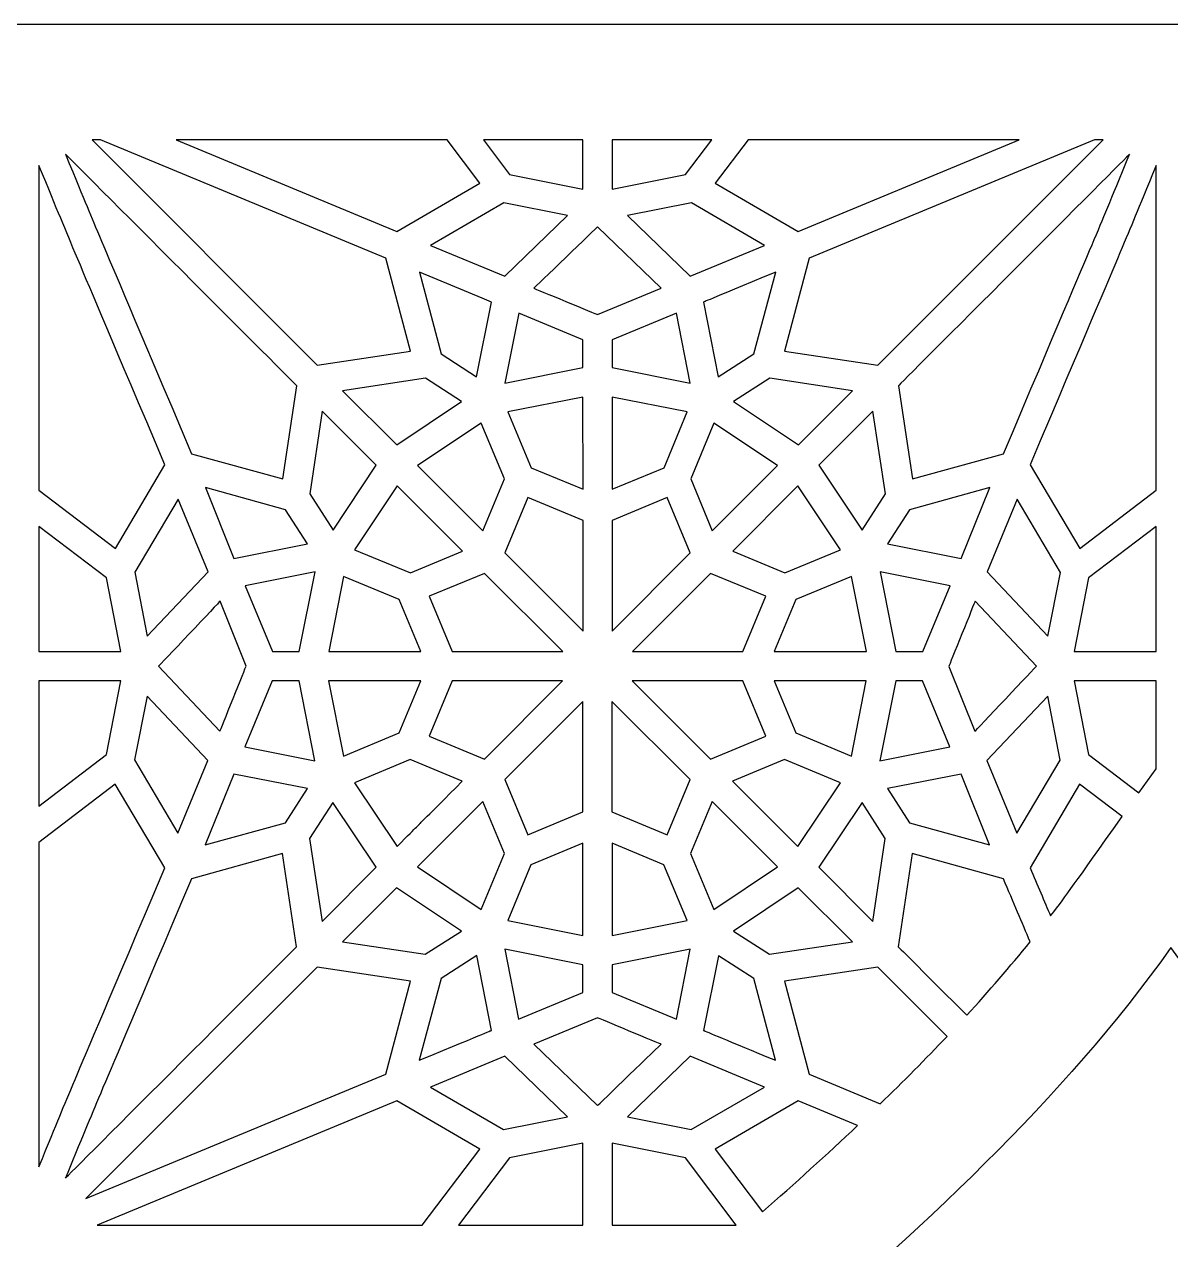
# Model space of a CAD drawing. Header units: millimetres. Extents: x -71 to 72, y -100 to 100.
# Drawn here: x -37.12 to 0.16, y 60.66 to 100.16 of the extents above; entities that cross this region are included whole.
import ezdxf

# ---------------------------------------------------------------- set-up
doc = ezdxf.new("R2010")
doc.units = ezdxf.units.MM
doc.header["$MEASUREMENT"] = 0
doc.layers.add('layer 1', color=7, linetype='Continuous')

msp = doc.modelspace()

# ---------------------------------------------------------------- linework, layer by layer
at = {"layer": 'layer 1', "color": 250}
for points, knots in [([(-71.2611, 100.1639), (-71.2611, 97.1268), (-71.2611, -98.5745), (-71.2611, -99.8361), (-71.2611, -99.8361), (-67.8761, -99.8361), (-44.6415, -99.8361), (-41.1315, -99.8361), (-41.1315, -99.8361), (-41.1315, -17.6932), (-64.9624, 9.6876), (-27.8356, 44.2271), (-27.8356, 44.2271), (-27.8356, 44.2271), (-27.8356, 44.2271), (-27.8356, 44.2271), (-27.8356, 44.2271), (-18.6697, 52.7731), (-6.8481, 60.2788), (0.1676, 70.1513), (0.1676, 70.1513), (13.6031, 51.2689), (43.5836, 41.9319), (48.2851, 8.6635), (48.2851, 8.6635), (48.2851, 8.6635), (48.2851, 8.6639), (48.2851, 8.6639), (48.2851, 8.6639), (48.2942, 8.5979), (48.3031, 8.5316), (48.3122, 8.4656), (48.3122, 8.4656), (48.3122, 8.4656), (48.3122, 8.4656), (48.3122, 8.4656), (48.3122, 8.4656), (51.6534, -15.6362), (41.4666, -45.9687), (41.4666, -99.8361), (41.4666, -99.8361), (44.6758, -99.8361), (70.0917, -99.8361), (71.5959, -99.8361), (71.5959, -99.8361), (71.5959, -96.0977), (71.5959, 89.4373), (71.5959, 100.1639), (71.5959, 100.1639), (50.7736, 100.1639), (-50.0276, 100.1639), (-71.2611, 100.1639)], [0, 0, 0, 0, 0.0714286, 0.0714286, 0.0714286, 0.0714286, 0.1428571, 0.1428571, 0.1428571, 0.1428571, 0.2142857, 0.2142857, 0.2142857, 0.2142857, 0.2857143, 0.2857143, 0.2857143, 0.2857143, 0.3571429, 0.3571429, 0.3571429, 0.3571429, 0.4285714, 0.4285714, 0.4285714, 0.4285714, 0.5, 0.5, 0.5, 0.5, 0.5714286, 0.5714286, 0.5714286, 0.5714286, 0.6428571, 0.6428571, 0.6428571, 0.6428571, 0.7142857, 0.7142857, 0.7142857, 0.7142857, 0.7857143, 0.7857143, 0.7857143, 0.7857143, 0.8571429, 0.8571429, 0.8571429, 0.8571429, 1, 1, 1, 1]), ([(-34.6435, 96.4061), (-34.6435, 96.4061), (-25.3651, 92.5622), (-25.3651, 92.5622), (-25.3651, 92.5622), (-25.3651, 92.5622), (-24.5607, 89.5385), (-24.5607, 89.5385), (-24.5607, 89.5385), (-24.5607, 89.5385), (-27.5964, 89.0782), (-27.5964, 89.0782), (-27.5964, 89.0782), (-27.5964, 89.0782), (-34.9204, 96.4061), (-34.9204, 96.4061), (-34.9204, 96.4061), (-34.9204, 96.4061), (-34.6435, 96.4061), (-34.6435, 96.4061)], [0, 0, 0, 0, 0.1666667, 0.1666667, 0.1666667, 0.1666667, 0.3333333, 0.3333333, 0.3333333, 0.3333333, 0.5, 0.5, 0.5, 0.5, 0.6666667, 0.6666667, 0.6666667, 0.6666667, 1, 1, 1, 1]), ([(-22.3054, 94.9953), (-22.3054, 94.9953), (-25.0028, 93.4293), (-25.0028, 93.4293), (-25.0028, 93.4293), (-25.0028, 93.4293), (-32.1881, 96.4061), (-32.1881, 96.4061), (-32.1881, 96.4061), (-32.1881, 96.4061), (-23.3722, 96.4061), (-23.3722, 96.4061), (-23.3722, 96.4061), (-23.3722, 96.4061), (-22.3054, 94.9953), (-22.3054, 94.9953)], [0, 0, 0, 0, 0.2, 0.2, 0.2, 0.2, 0.4, 0.4, 0.4, 0.4, 0.6, 0.6, 0.6, 0.6, 1, 1, 1, 1]), ([(-18.9544, 96.4061), (-18.9544, 96.4061), (-18.9544, 94.802), (-18.9544, 94.802), (-18.9544, 94.802), (-18.9544, 94.802), (-21.3378, 95.2786), (-21.3378, 95.2786), (-21.3378, 95.2786), (-21.3378, 95.2786), (-22.1915, 96.4061), (-22.1915, 96.4061), (-22.1915, 96.4061), (-22.1915, 96.4061), (-18.9544, 96.4061), (-18.9544, 96.4061)], [0, 0, 0, 0, 0.2, 0.2, 0.2, 0.2, 0.4, 0.4, 0.4, 0.4, 0.6, 0.6, 0.6, 0.6, 1, 1, 1, 1]), ([(-14.7669, 96.4061), (-14.7669, 96.4061), (-15.6203, 95.2786), (-15.6203, 95.2786), (-15.6203, 95.2786), (-15.6203, 95.2786), (-18.004, 94.802), (-18.004, 94.802), (-18.004, 94.802), (-18.004, 94.802), (-18.004, 96.4061), (-18.004, 96.4061), (-18.004, 96.4061), (-18.004, 96.4061), (-14.7669, 96.4061), (-14.7669, 96.4061)], [0, 0, 0, 0, 0.2, 0.2, 0.2, 0.2, 0.4, 0.4, 0.4, 0.4, 0.6, 0.6, 0.6, 0.6, 1, 1, 1, 1]), ([(-4.7702, 96.4061), (-4.7702, 96.4061), (-11.9556, 93.4293), (-11.9556, 93.4293), (-11.9556, 93.4293), (-11.9556, 93.4293), (-14.653, 94.9953), (-14.653, 94.9953), (-14.653, 94.9953), (-14.653, 94.9953), (-13.5862, 96.4061), (-13.5862, 96.4061), (-13.5862, 96.4061), (-13.5862, 96.4061), (-4.7702, 96.4061), (-4.7702, 96.4061)], [0, 0, 0, 0, 0.2, 0.2, 0.2, 0.2, 0.4, 0.4, 0.4, 0.4, 0.6, 0.6, 0.6, 0.6, 1, 1, 1, 1]), ([(-2.0376, 96.4061), (-2.0376, 96.4061), (-9.3617, 89.0782), (-9.3617, 89.0782), (-9.3617, 89.0782), (-9.3617, 89.0782), (-12.3977, 89.5385), (-12.3977, 89.5385), (-12.3977, 89.5385), (-12.3977, 89.5385), (-11.5933, 92.5622), (-11.5933, 92.5622), (-11.5933, 92.5622), (-11.5933, 92.5622), (-2.3146, 96.4061), (-2.3146, 96.4061), (-2.3146, 96.4061), (-2.3146, 96.4061), (-2.0376, 96.4061), (-2.0376, 96.4061)], [0, 0, 0, 0, 0.1666667, 0.1666667, 0.1666667, 0.1666667, 0.3333333, 0.3333333, 0.3333333, 0.3333333, 0.5, 0.5, 0.5, 0.5, 0.6666667, 0.6666667, 0.6666667, 0.6666667, 1, 1, 1, 1]), ([(-28.7186, 85.3835), (-28.7186, 85.3835), (-31.6815, 86.2051), (-31.6815, 86.2051), (-31.6815, 86.2051), (-35.4168, 95.0175), (-34.3923, 92.5781), (-35.7819, 95.9386), (-35.7819, 95.9386), (-35.7053, 95.8621), (-28.2614, 88.4139), (-28.2614, 88.4139), (-28.2614, 88.4139), (-28.2614, 88.4139), (-28.7186, 85.3835), (-28.7186, 85.3835)], [0, 0, 0, 0, 0.2, 0.2, 0.2, 0.2, 0.4, 0.4, 0.4, 0.4, 0.6, 0.6, 0.6, 0.6, 1, 1, 1, 1]), ([(-5.2768, 86.2051), (-5.2768, 86.2051), (-8.2398, 85.3835), (-8.2398, 85.3835), (-8.2398, 85.3835), (-8.2398, 85.3835), (-8.6967, 88.4135), (-8.6967, 88.4135), (-8.6967, 88.4135), (-8.6967, 88.4135), (-1.2499, 95.8649), (-1.1765, 95.9383), (-1.1765, 95.9383), (-2.534, 92.6553), (-1.7085, 94.6192), (-5.2768, 86.2051)], [0, 0, 0, 0, 0.2, 0.2, 0.2, 0.2, 0.4, 0.4, 0.4, 0.4, 0.6, 0.6, 0.6, 0.6, 1, 1, 1, 1]), ([(-32.5504, 85.8478), (-32.5504, 85.8478), (-34.1605, 83.1286), (-34.1605, 83.1286), (-34.1605, 83.1286), (-34.1605, 83.1286), (-36.6513, 85.0226), (-36.6513, 85.0226), (-36.6513, 85.0226), (-36.6513, 85.0226), (-36.6485, 95.5753), (-36.6485, 95.5753), (-36.6485, 95.5753), (-35.3568, 92.4511), (-35.9371, 93.8333), (-32.5504, 85.8478)], [0, 0, 0, 0, 0.2, 0.2, 0.2, 0.2, 0.4, 0.4, 0.4, 0.4, 0.6, 0.6, 0.6, 0.6, 1, 1, 1, 1]), ([(-2.7975, 83.1286), (-2.7975, 83.1286), (-4.4079, 85.8478), (-4.4079, 85.8478), (-4.4079, 85.8478), (-0.7849, 94.3952), (-1.6136, 92.4221), (-0.3097, 95.5753), (-0.3097, 95.5753), (-0.3097, 95.5753), (-0.3073, 85.0226), (-0.3073, 85.0226), (-0.3073, 85.0226), (-0.3073, 85.0226), (-2.7975, 83.1286), (-2.7975, 83.1286)], [0, 0, 0, 0, 0.2, 0.2, 0.2, 0.2, 0.4, 0.4, 0.4, 0.4, 0.6, 0.6, 0.6, 0.6, 1, 1, 1, 1]), ([(-21.4961, 91.9766), (-21.4961, 91.9766), (-23.9109, 92.9767), (-23.9109, 92.9767), (-23.9109, 92.9767), (-23.9109, 92.9767), (-21.53, 94.3589), (-21.53, 94.3589), (-21.53, 94.3589), (-21.53, 94.3589), (-19.4564, 93.9444), (-19.4564, 93.9444), (-19.4564, 93.9444), (-19.4564, 93.9444), (-21.4961, 91.9766), (-21.4961, 91.9766)], [0, 0, 0, 0, 0.2, 0.2, 0.2, 0.2, 0.4, 0.4, 0.4, 0.4, 0.6, 0.6, 0.6, 0.6, 1, 1, 1, 1]), ([(-15.4622, 91.9766), (-15.4622, 91.9766), (-17.502, 93.9444), (-17.502, 93.9444), (-17.502, 93.9444), (-17.502, 93.9444), (-15.428, 94.3589), (-15.428, 94.3589), (-15.428, 94.3589), (-15.428, 94.3589), (-13.0475, 92.9767), (-13.0475, 92.9767), (-13.0475, 92.9767), (-13.0475, 92.9767), (-15.4622, 91.9766), (-15.4622, 91.9766)], [0, 0, 0, 0, 0.2, 0.2, 0.2, 0.2, 0.4, 0.4, 0.4, 0.4, 0.6, 0.6, 0.6, 0.6, 1, 1, 1, 1]), ([(-16.4087, 91.5843), (-16.4087, 91.5843), (-18.4792, 90.7267), (-18.4792, 90.7267), (-18.4792, 90.7267), (-18.4817, 90.7278), (-20.5468, 91.5832), (-20.5493, 91.5843), (-20.5493, 91.5843), (-20.5468, 91.5871), (-18.4817, 93.5789), (-18.4792, 93.5814), (-18.4792, 93.5814), (-18.4792, 93.5814), (-16.4087, 91.5843), (-16.4087, 91.5843)], [0, 0, 0, 0, 0.2, 0.2, 0.2, 0.2, 0.4, 0.4, 0.4, 0.4, 0.6, 0.6, 0.6, 0.6, 1, 1, 1, 1]), ([(-22.2342, 91.2647), (-22.2342, 91.2647), (-22.2363, 91.2622), (-22.2363, 91.2622), (-22.2363, 91.2622), (-22.2363, 91.2622), (-21.9297, 91.1356), (-21.9297, 91.1356), (-21.9297, 91.1356), (-21.9297, 91.1356), (-22.413, 88.707), (-22.413, 88.707), (-22.413, 88.707), (-22.413, 88.707), (-23.5648, 89.4493), (-23.5648, 89.4493), (-23.5648, 89.4493), (-23.5648, 89.4493), (-24.2722, 92.1078), (-24.2722, 92.1078), (-24.2722, 92.1078), (-24.2722, 92.1078), (-22.2342, 91.2647), (-22.2342, 91.2647)], [0, 0, 0, 0, 0.1428571, 0.1428571, 0.1428571, 0.1428571, 0.2857143, 0.2857143, 0.2857143, 0.2857143, 0.4285714, 0.4285714, 0.4285714, 0.4285714, 0.5714286, 0.5714286, 0.5714286, 0.5714286, 0.7142857, 0.7142857, 0.7142857, 0.7142857, 1, 1, 1, 1]), ([(-13.3932, 89.4493), (-13.3932, 89.4493), (-14.5517, 88.7028), (-14.5517, 88.7028), (-14.5517, 88.7028), (-14.5517, 88.7028), (-15.029, 91.1352), (-15.029, 91.1352), (-15.029, 91.1352), (-15.0181, 91.1398), (-15.005, 91.1486), (-12.6862, 92.1078), (-12.6862, 92.1078), (-12.6862, 92.1078), (-13.3932, 89.4493), (-13.3932, 89.4493)], [0, 0, 0, 0, 0.2, 0.2, 0.2, 0.2, 0.4, 0.4, 0.4, 0.4, 0.6, 0.6, 0.6, 0.6, 1, 1, 1, 1]), ([(-21.4961, 88.4993), (-21.4961, 88.4993), (-21.0446, 90.7694), (-21.0446, 90.7694), (-21.0446, 90.7694), (-21.0446, 90.7694), (-18.9537, 89.9047), (-18.9537, 89.9047), (-18.9537, 89.9047), (-18.9537, 89.9047), (-18.9533, 89.0044), (-18.9533, 89.0044), (-18.9533, 89.0044), (-18.9533, 89.0044), (-21.4961, 88.4993), (-21.4961, 88.4993)], [0, 0, 0, 0, 0.2, 0.2, 0.2, 0.2, 0.4, 0.4, 0.4, 0.4, 0.6, 0.6, 0.6, 0.6, 1, 1, 1, 1]), ([(-15.4619, 88.4993), (-15.4619, 88.4993), (-18.0068, 89.0051), (-18.0068, 89.0051), (-18.0068, 89.0051), (-18.0068, 89.0051), (-18.0047, 89.9047), (-18.0047, 89.9047), (-18.0047, 89.9047), (-18.0047, 89.9047), (-15.9134, 90.7694), (-15.9134, 90.7694), (-15.9134, 90.7694), (-15.9134, 90.7694), (-15.4619, 88.4993), (-15.4619, 88.4993)], [0, 0, 0, 0, 0.2, 0.2, 0.2, 0.2, 0.4, 0.4, 0.4, 0.4, 0.6, 0.6, 0.6, 0.6, 1, 1, 1, 1]), ([(-24.0771, 88.6619), (-24.0771, 88.6619), (-22.902, 87.9052), (-22.902, 87.9052), (-22.902, 87.9052), (-22.902, 87.9052), (-25.0095, 86.4979), (-25.0095, 86.4979), (-25.0095, 86.4979), (-25.0095, 86.4979), (-26.7698, 88.253), (-26.7698, 88.253), (-26.7698, 88.253), (-26.7698, 88.253), (-24.0771, 88.6619), (-24.0771, 88.6619)], [0, 0, 0, 0, 0.2, 0.2, 0.2, 0.2, 0.4, 0.4, 0.4, 0.4, 0.6, 0.6, 0.6, 0.6, 1, 1, 1, 1]), ([(-11.9486, 86.4979), (-11.9486, 86.4979), (-14.0564, 87.9052), (-14.0564, 87.9052), (-14.0564, 87.9052), (-14.0564, 87.9052), (-12.8813, 88.6619), (-12.8813, 88.6619), (-12.8813, 88.6619), (-12.8813, 88.6619), (-10.1882, 88.253), (-10.1882, 88.253), (-10.1882, 88.253), (-10.1882, 88.253), (-11.9486, 86.4979), (-11.9486, 86.4979)], [0, 0, 0, 0, 0.2, 0.2, 0.2, 0.2, 0.4, 0.4, 0.4, 0.4, 0.6, 0.6, 0.6, 0.6, 1, 1, 1, 1]), ([(-20.6407, 85.7508), (-20.6407, 85.7508), (-21.3931, 87.5619), (-21.3931, 87.5619), (-21.3931, 87.5619), (-21.3931, 87.5619), (-18.953, 88.047), (-18.953, 88.047), (-18.953, 88.047), (-18.953, 88.047), (-18.9523, 85.0509), (-18.9523, 85.0509), (-18.9523, 85.0509), (-18.9523, 85.0509), (-20.6407, 85.7508), (-20.6407, 85.7508)], [0, 0, 0, 0, 0.2, 0.2, 0.2, 0.2, 0.4, 0.4, 0.4, 0.4, 0.6, 0.6, 0.6, 0.6, 1, 1, 1, 1]), ([(-15.5652, 87.5619), (-15.5652, 87.5619), (-16.3174, 85.7508), (-16.3174, 85.7508), (-16.3174, 85.7508), (-16.3174, 85.7508), (-18.0075, 85.0505), (-18.0075, 85.0505), (-18.0075, 85.0505), (-18.0075, 85.0505), (-18.0075, 88.0477), (-18.0075, 88.0477), (-18.0075, 88.0477), (-18.0075, 88.0477), (-15.5652, 87.5619), (-15.5652, 87.5619)], [0, 0, 0, 0, 0.2, 0.2, 0.2, 0.2, 0.4, 0.4, 0.4, 0.4, 0.6, 0.6, 0.6, 0.6, 1, 1, 1, 1]), ([(-25.6741, 85.834), (-25.6741, 85.834), (-27.0827, 83.7244), (-27.0827, 83.7244), (-27.0827, 83.7244), (-27.0827, 83.7244), (-27.8416, 84.8963), (-27.8416, 84.8963), (-27.8416, 84.8963), (-27.8416, 84.8963), (-27.4355, 87.5905), (-27.4355, 87.5905), (-27.4355, 87.5905), (-27.4355, 87.5905), (-25.6741, 85.834), (-25.6741, 85.834)], [0, 0, 0, 0, 0.2, 0.2, 0.2, 0.2, 0.4, 0.4, 0.4, 0.4, 0.6, 0.6, 0.6, 0.6, 1, 1, 1, 1]), ([(-9.8756, 83.7244), (-9.8756, 83.7244), (-11.2839, 85.834), (-11.2839, 85.834), (-11.2839, 85.834), (-11.2839, 85.834), (-9.5229, 87.5901), (-9.5229, 87.5901), (-9.5229, 87.5901), (-9.5229, 87.5901), (-9.1165, 84.8963), (-9.1165, 84.8963), (-9.1165, 84.8963), (-9.1165, 84.8963), (-9.8756, 83.7244), (-9.8756, 83.7244)], [0, 0, 0, 0, 0.2, 0.2, 0.2, 0.2, 0.4, 0.4, 0.4, 0.4, 0.6, 0.6, 0.6, 0.6, 1, 1, 1, 1]), ([(-22.2095, 83.6983), (-22.2095, 83.6983), (-24.3318, 85.8206), (-24.3318, 85.8206), (-24.3318, 85.8206), (-24.3318, 85.8206), (-22.2613, 87.2032), (-22.2613, 87.2032), (-22.2613, 87.2032), (-22.2613, 87.2032), (-21.5074, 85.3885), (-21.5074, 85.3885), (-21.5074, 85.3885), (-21.5074, 85.3885), (-22.2095, 83.6983), (-22.2095, 83.6983)], [0, 0, 0, 0, 0.2, 0.2, 0.2, 0.2, 0.4, 0.4, 0.4, 0.4, 0.6, 0.6, 0.6, 0.6, 1, 1, 1, 1]), ([(-14.7489, 83.6983), (-14.7489, 83.6983), (-15.4509, 85.3885), (-15.4509, 85.3885), (-15.4509, 85.3885), (-15.4509, 85.3885), (-14.6971, 87.2032), (-14.6971, 87.2032), (-14.6971, 87.2032), (-14.6971, 87.2032), (-12.6263, 85.8206), (-12.6263, 85.8206), (-12.6263, 85.8206), (-12.6263, 85.8206), (-14.7489, 83.6983), (-14.7489, 83.6983)], [0, 0, 0, 0, 0.2, 0.2, 0.2, 0.2, 0.4, 0.4, 0.4, 0.4, 0.6, 0.6, 0.6, 0.6, 1, 1, 1, 1]), ([(-30.3054, 82.8012), (-30.3054, 82.8012), (-31.2346, 85.1066), (-31.2346, 85.1066), (-31.2346, 85.1066), (-31.2346, 85.1066), (-28.6297, 84.3845), (-28.6297, 84.3845), (-28.6297, 84.3845), (-28.6297, 84.3845), (-27.9118, 83.2764), (-27.9118, 83.2764), (-27.9118, 83.2764), (-27.9118, 83.2764), (-30.3054, 82.8012), (-30.3054, 82.8012)], [0, 0, 0, 0, 0.2, 0.2, 0.2, 0.2, 0.4, 0.4, 0.4, 0.4, 0.6, 0.6, 0.6, 0.6, 1, 1, 1, 1]), ([(-22.8737, 83.034), (-22.8737, 83.034), (-24.566, 82.3313), (-24.566, 82.3313), (-24.566, 82.3313), (-24.566, 82.3313), (-26.38, 83.0848), (-26.38, 83.0848), (-26.38, 83.0848), (-26.38, 83.0848), (-24.9964, 85.157), (-24.9964, 85.157), (-24.9964, 85.157), (-24.9964, 85.157), (-22.8737, 83.034), (-22.8737, 83.034)], [0, 0, 0, 0, 0.2, 0.2, 0.2, 0.2, 0.4, 0.4, 0.4, 0.4, 0.6, 0.6, 0.6, 0.6, 1, 1, 1, 1]), ([(-12.3927, 82.3313), (-12.3927, 82.3313), (-14.0846, 83.034), (-14.0846, 83.034), (-14.0846, 83.034), (-14.0846, 83.034), (-11.9616, 85.157), (-11.9616, 85.157), (-11.9616, 85.157), (-11.9616, 85.157), (-10.5784, 83.0848), (-10.5784, 83.0848), (-10.5784, 83.0848), (-10.5784, 83.0848), (-12.3927, 82.3313), (-12.3927, 82.3313)], [0, 0, 0, 0, 0.2, 0.2, 0.2, 0.2, 0.4, 0.4, 0.4, 0.4, 0.6, 0.6, 0.6, 0.6, 1, 1, 1, 1]), ([(-8.3287, 84.3845), (-8.3287, 84.3845), (-5.7238, 85.1066), (-5.7238, 85.1066), (-5.7238, 85.1066), (-5.7238, 85.1066), (-6.6527, 82.8012), (-6.6527, 82.8012), (-6.6527, 82.8012), (-6.6527, 82.8012), (-9.0463, 83.2764), (-9.0463, 83.2764), (-9.0463, 83.2764), (-9.0463, 83.2764), (-8.3287, 84.3845), (-8.3287, 84.3845)], [0, 0, 0, 0, 0.2, 0.2, 0.2, 0.2, 0.4, 0.4, 0.4, 0.4, 0.6, 0.6, 0.6, 0.6, 1, 1, 1, 1]), ([(-33.1234, 80.2725), (-33.1234, 80.2725), (-33.5301, 82.3496), (-33.5301, 82.3496), (-33.5301, 82.3496), (-33.5301, 82.3496), (-32.1218, 84.7277), (-32.1218, 84.7277), (-32.1218, 84.7277), (-32.1218, 84.7277), (-31.146, 82.3662), (-31.146, 82.3662), (-31.146, 82.3662), (-31.146, 82.3662), (-33.1234, 80.2725), (-33.1234, 80.2725)], [0, 0, 0, 0, 0.2, 0.2, 0.2, 0.2, 0.4, 0.4, 0.4, 0.4, 0.6, 0.6, 0.6, 0.6, 1, 1, 1, 1]), ([(-21.4909, 82.9797), (-21.4909, 82.9797), (-20.744, 84.7771), (-20.744, 84.7771), (-20.744, 84.7771), (-20.744, 84.7771), (-18.9519, 84.0341), (-18.9519, 84.0341), (-18.9519, 84.0341), (-18.9519, 84.0341), (-18.9509, 80.4397), (-18.9509, 80.4397), (-18.9509, 80.4397), (-18.9509, 80.4397), (-21.4909, 82.9797), (-21.4909, 82.9797)], [0, 0, 0, 0, 0.2, 0.2, 0.2, 0.2, 0.4, 0.4, 0.4, 0.4, 0.6, 0.6, 0.6, 0.6, 1, 1, 1, 1]), ([(-16.2144, 84.7771), (-16.2144, 84.7771), (-15.4675, 82.9797), (-15.4675, 82.9797), (-15.4675, 82.9797), (-15.4675, 82.9797), (-18.0075, 80.4397), (-18.0075, 80.4397), (-18.0075, 80.4397), (-18.0075, 80.4397), (-18.0075, 84.0334), (-18.0075, 84.0334), (-18.0075, 84.0334), (-18.0075, 84.0334), (-16.2144, 84.7771), (-16.2144, 84.7771)], [0, 0, 0, 0, 0.2, 0.2, 0.2, 0.2, 0.4, 0.4, 0.4, 0.4, 0.6, 0.6, 0.6, 0.6, 1, 1, 1, 1]), ([(-5.812, 82.3662), (-5.812, 82.3662), (-4.8362, 84.7274), (-4.8362, 84.7274), (-4.8362, 84.7274), (-4.8362, 84.7274), (-3.4216, 82.3383), (-3.4216, 82.3383), (-3.4216, 82.3383), (-3.4216, 82.3383), (-3.8315, 80.269), (-3.8315, 80.269), (-3.8315, 80.269), (-3.8315, 80.269), (-5.812, 82.3662), (-5.812, 82.3662)], [0, 0, 0, 0, 0.2, 0.2, 0.2, 0.2, 0.4, 0.4, 0.4, 0.4, 0.6, 0.6, 0.6, 0.6, 1, 1, 1, 1]), ([(-34.4509, 82.1694), (-34.4509, 82.1694), (-33.9824, 79.7715), (-33.9824, 79.7715), (-33.9824, 79.7715), (-33.9824, 79.7715), (-36.6513, 79.7715), (-36.6513, 79.7715), (-36.6513, 79.7715), (-36.6513, 79.7715), (-36.6513, 83.844), (-36.6513, 83.844), (-36.6513, 83.844), (-36.6513, 83.844), (-34.4509, 82.1694), (-34.4509, 82.1694)], [0, 0, 0, 0, 0.2, 0.2, 0.2, 0.2, 0.4, 0.4, 0.4, 0.4, 0.6, 0.6, 0.6, 0.6, 1, 1, 1, 1]), ([(-2.976, 79.7715), (-2.976, 79.7715), (-2.5075, 82.1694), (-2.5075, 82.1694), (-2.5075, 82.1694), (-2.5075, 82.1694), (-0.3073, 83.844), (-0.3073, 83.844), (-0.3073, 83.844), (-0.3073, 83.844), (-0.3073, 79.7715), (-0.3073, 79.7715), (-0.3073, 79.7715), (-0.3073, 79.7715), (-2.976, 79.7715), (-2.976, 79.7715)], [0, 0, 0, 0, 0.2, 0.2, 0.2, 0.2, 0.4, 0.4, 0.4, 0.4, 0.6, 0.6, 0.6, 0.6, 1, 1, 1, 1]), ([(-27.6652, 82.3676), (-27.6652, 82.3676), (-28.1806, 79.7715), (-28.1806, 79.7715), (-28.1806, 79.7715), (-28.1806, 79.7715), (-29.0541, 79.7715), (-29.0541, 79.7715), (-29.0541, 79.7715), (-29.0541, 79.7715), (-29.9431, 81.9154), (-29.9431, 81.9154), (-29.9431, 81.9154), (-29.9431, 81.9154), (-27.6652, 82.3676), (-27.6652, 82.3676)], [0, 0, 0, 0, 0.2, 0.2, 0.2, 0.2, 0.4, 0.4, 0.4, 0.4, 0.6, 0.6, 0.6, 0.6, 1, 1, 1, 1]), ([(-24.9259, 81.4635), (-24.9259, 81.4635), (-24.2242, 79.7715), (-24.2242, 79.7715), (-24.2242, 79.7715), (-24.2242, 79.7715), (-27.2228, 79.7715), (-27.2228, 79.7715), (-27.2228, 79.7715), (-27.2228, 79.7715), (-26.7377, 82.2163), (-26.7377, 82.2163), (-26.7377, 82.2163), (-26.7377, 82.2163), (-24.9259, 81.4635), (-24.9259, 81.4635)], [0, 0, 0, 0, 0.2, 0.2, 0.2, 0.2, 0.4, 0.4, 0.4, 0.4, 0.6, 0.6, 0.6, 0.6, 1, 1, 1, 1]), ([(-19.6113, 79.7715), (-19.6113, 79.7715), (-23.2071, 79.7715), (-23.2071, 79.7715), (-23.2071, 79.7715), (-23.2071, 79.7715), (-23.9522, 81.5693), (-23.9522, 81.5693), (-23.9522, 81.5693), (-23.9522, 81.5693), (-22.1551, 82.3158), (-22.1551, 82.3158), (-22.1551, 82.3158), (-22.1551, 82.3158), (-19.6113, 79.7715), (-19.6113, 79.7715)], [0, 0, 0, 0, 0.2, 0.2, 0.2, 0.2, 0.4, 0.4, 0.4, 0.4, 0.6, 0.6, 0.6, 0.6, 1, 1, 1, 1]), ([(-14.8032, 82.3158), (-14.8032, 82.3158), (-13.0058, 81.5693), (-13.0058, 81.5693), (-13.0058, 81.5693), (-13.0058, 81.5693), (-13.7495, 79.7751), (-13.7495, 79.7751), (-13.7495, 79.7751), (-13.7495, 79.7751), (-17.3461, 79.7726), (-17.3461, 79.7726), (-17.3461, 79.7726), (-17.3461, 79.7726), (-14.8032, 82.3158), (-14.8032, 82.3158)], [0, 0, 0, 0, 0.2, 0.2, 0.2, 0.2, 0.4, 0.4, 0.4, 0.4, 0.6, 0.6, 0.6, 0.6, 1, 1, 1, 1]), ([(-10.2207, 82.2163), (-10.2207, 82.2163), (-9.7352, 79.7729), (-9.7352, 79.7729), (-9.7352, 79.7729), (-9.7352, 79.7729), (-12.7328, 79.7751), (-12.7328, 79.7751), (-12.7328, 79.7751), (-12.7328, 79.7751), (-12.0329, 81.4635), (-12.0329, 81.4635), (-12.0329, 81.4635), (-12.0329, 81.4635), (-10.2207, 82.2163), (-10.2207, 82.2163)], [0, 0, 0, 0, 0.2, 0.2, 0.2, 0.2, 0.4, 0.4, 0.4, 0.4, 0.6, 0.6, 0.6, 0.6, 1, 1, 1, 1]), ([(-7.015, 81.9154), (-7.015, 81.9154), (-7.904, 79.7715), (-7.904, 79.7715), (-7.904, 79.7715), (-7.904, 79.7715), (-8.7775, 79.7722), (-8.7775, 79.7722), (-8.7775, 79.7722), (-8.7775, 79.7722), (-9.2925, 82.3676), (-9.2925, 82.3676), (-9.2925, 82.3676), (-9.2925, 82.3676), (-7.015, 81.9154), (-7.015, 81.9154)], [0, 0, 0, 0, 0.2, 0.2, 0.2, 0.2, 0.4, 0.4, 0.4, 0.4, 0.6, 0.6, 0.6, 0.6, 1, 1, 1, 1]), ([(-30.7612, 77.1843), (-30.7612, 77.1843), (-32.754, 79.2949), (-32.754, 79.2949), (-32.754, 79.2949), (-32.7515, 79.2978), (-30.7601, 81.4063), (-30.7576, 81.4091), (-30.7576, 81.4091), (-30.7576, 81.4091), (-29.9081, 79.3013), (-29.9081, 79.3013), (-29.9081, 79.3013), (-29.9106, 79.2946), (-30.7583, 77.191), (-30.7612, 77.1843)], [0, 0, 0, 0, 0.2, 0.2, 0.2, 0.2, 0.4, 0.4, 0.4, 0.4, 0.6, 0.6, 0.6, 0.6, 1, 1, 1, 1]), ([(-6.2004, 81.4091), (-6.2004, 81.4091), (-4.2072, 79.2988), (-4.2072, 79.2988), (-4.2072, 79.2988), (-4.21, 79.296), (-6.2015, 77.1874), (-6.2039, 77.1846), (-6.2039, 77.1846), (-6.2039, 77.1846), (-7.0534, 79.2925), (-7.0534, 79.2925), (-7.0534, 79.2925), (-7.0506, 79.2992), (-6.2032, 81.4028), (-6.2004, 81.4091)], [0, 0, 0, 0, 0.2, 0.2, 0.2, 0.2, 0.4, 0.4, 0.4, 0.4, 0.6, 0.6, 0.6, 0.6, 1, 1, 1, 1]), ([(-36.6546, 78.8219), (-36.6546, 78.8219), (-33.9859, 78.8219), (-33.9859, 78.8219), (-33.9859, 78.8219), (-33.9859, 78.8219), (-34.4544, 76.4244), (-34.4544, 76.4244), (-34.4544, 76.4244), (-34.4544, 76.4244), (-36.6546, 74.7497), (-36.6546, 74.7497), (-36.6546, 74.7497), (-36.6546, 74.7497), (-36.6546, 78.8219), (-36.6546, 78.8219)], [0, 0, 0, 0, 0.2, 0.2, 0.2, 0.2, 0.4, 0.4, 0.4, 0.4, 0.6, 0.6, 0.6, 0.6, 1, 1, 1, 1]), ([(-29.9466, 76.6784), (-29.9466, 76.6784), (-29.0576, 78.8219), (-29.0576, 78.8219), (-29.0576, 78.8219), (-29.0576, 78.8219), (-28.1841, 78.8215), (-28.1841, 78.8215), (-28.1841, 78.8215), (-28.1841, 78.8215), (-27.6691, 76.2261), (-27.6691, 76.2261), (-27.6691, 76.2261), (-27.6691, 76.2261), (-29.9466, 76.6784), (-29.9466, 76.6784)], [0, 0, 0, 0, 0.2, 0.2, 0.2, 0.2, 0.4, 0.4, 0.4, 0.4, 0.6, 0.6, 0.6, 0.6, 1, 1, 1, 1]), ([(-24.929, 77.1303), (-24.929, 77.1303), (-26.7409, 76.3775), (-26.7409, 76.3775), (-26.7409, 76.3775), (-26.7409, 76.3775), (-27.2263, 78.8208), (-27.2263, 78.8208), (-27.2263, 78.8208), (-27.2263, 78.8208), (-24.2288, 78.8187), (-24.2288, 78.8187), (-24.2288, 78.8187), (-24.2288, 78.8187), (-24.929, 77.1303), (-24.929, 77.1303)], [0, 0, 0, 0, 0.2, 0.2, 0.2, 0.2, 0.4, 0.4, 0.4, 0.4, 0.6, 0.6, 0.6, 0.6, 1, 1, 1, 1]), ([(-22.1583, 76.278), (-22.1583, 76.278), (-23.9557, 77.0248), (-23.9557, 77.0248), (-23.9557, 77.0248), (-23.9557, 77.0248), (-23.2121, 78.8187), (-23.2121, 78.8187), (-23.2121, 78.8187), (-23.2121, 78.8187), (-19.6155, 78.8212), (-19.6155, 78.8212), (-19.6155, 78.8212), (-19.6155, 78.8212), (-22.1583, 76.278), (-22.1583, 76.278)], [0, 0, 0, 0, 0.2, 0.2, 0.2, 0.2, 0.4, 0.4, 0.4, 0.4, 0.6, 0.6, 0.6, 0.6, 1, 1, 1, 1]), ([(-17.3503, 78.8219), (-17.3503, 78.8219), (-13.7544, 78.8219), (-13.7544, 78.8219), (-13.7544, 78.8219), (-13.7544, 78.8219), (-13.0094, 77.0248), (-13.0094, 77.0248), (-13.0094, 77.0248), (-13.0094, 77.0248), (-14.8064, 76.278), (-14.8064, 76.278), (-14.8064, 76.278), (-14.8064, 76.278), (-17.3503, 78.8219), (-17.3503, 78.8219)], [0, 0, 0, 0, 0.2, 0.2, 0.2, 0.2, 0.4, 0.4, 0.4, 0.4, 0.6, 0.6, 0.6, 0.6, 1, 1, 1, 1]), ([(-12.0357, 77.1303), (-12.0357, 77.1303), (-12.7374, 78.8219), (-12.7374, 78.8219), (-12.7374, 78.8219), (-12.7374, 78.8219), (-9.7388, 78.8219), (-9.7388, 78.8219), (-9.7388, 78.8219), (-9.7388, 78.8219), (-10.2242, 76.3775), (-10.2242, 76.3775), (-10.2242, 76.3775), (-10.2242, 76.3775), (-12.0357, 77.1303), (-12.0357, 77.1303)], [0, 0, 0, 0, 0.2, 0.2, 0.2, 0.2, 0.4, 0.4, 0.4, 0.4, 0.6, 0.6, 0.6, 0.6, 1, 1, 1, 1]), ([(-9.296, 76.2258), (-9.296, 76.2258), (-8.781, 78.8219), (-8.781, 78.8219), (-8.781, 78.8219), (-8.781, 78.8219), (-7.9075, 78.8219), (-7.9075, 78.8219), (-7.9075, 78.8219), (-7.9075, 78.8219), (-7.0185, 76.6784), (-7.0185, 76.6784), (-7.0185, 76.6784), (-7.0185, 76.6784), (-9.296, 76.2258), (-9.296, 76.2258)], [0, 0, 0, 0, 0.2, 0.2, 0.2, 0.2, 0.4, 0.4, 0.4, 0.4, 0.6, 0.6, 0.6, 0.6, 1, 1, 1, 1]), ([(-0.8717, 75.1766), (-0.8717, 75.1766), (-2.5107, 76.4244), (-2.5107, 76.4244), (-2.5107, 76.4244), (-2.5107, 76.4244), (-2.9792, 78.8219), (-2.9792, 78.8219), (-2.9792, 78.8219), (-2.9792, 78.8219), (-0.3104, 78.8219), (-0.3104, 78.8219), (-0.3104, 78.8219), (-0.3104, 78.8219), (-0.3104, 75.9665), (-0.3104, 75.9665), (-0.3104, 75.9665), (-0.3104, 75.9665), (-0.8717, 75.1766), (-0.8717, 75.1766)], [0, 0, 0, 0, 0.1666667, 0.1666667, 0.1666667, 0.1666667, 0.3333333, 0.3333333, 0.3333333, 0.3333333, 0.5, 0.5, 0.5, 0.5, 0.6666667, 0.6666667, 0.6666667, 0.6666667, 1, 1, 1, 1]), ([(-33.1301, 78.3248), (-33.1301, 78.3248), (-31.1496, 76.2275), (-31.1496, 76.2275), (-31.1496, 76.2275), (-31.1496, 76.2275), (-32.1253, 73.8664), (-32.1253, 73.8664), (-32.1253, 73.8664), (-32.1253, 73.8664), (-33.54, 76.2554), (-33.54, 76.2554), (-33.54, 76.2554), (-33.54, 76.2554), (-33.1301, 78.3248), (-33.1301, 78.3248)], [0, 0, 0, 0, 0.2, 0.2, 0.2, 0.2, 0.4, 0.4, 0.4, 0.4, 0.6, 0.6, 0.6, 0.6, 1, 1, 1, 1]), ([(-5.8155, 76.2275), (-5.8155, 76.2275), (-3.8382, 78.3213), (-3.8382, 78.3213), (-3.8382, 78.3213), (-3.8382, 78.3213), (-3.4315, 76.2441), (-3.4315, 76.2441), (-3.4315, 76.2441), (-3.4315, 76.2441), (-4.8397, 73.866), (-4.8397, 73.866), (-4.8397, 73.866), (-4.8397, 73.866), (-5.8155, 76.2275), (-5.8155, 76.2275)], [0, 0, 0, 0, 0.2, 0.2, 0.2, 0.2, 0.4, 0.4, 0.4, 0.4, 0.6, 0.6, 0.6, 0.6, 1, 1, 1, 1]), ([(-20.7476, 73.8166), (-20.7476, 73.8166), (-21.4944, 75.6137), (-21.4944, 75.6137), (-21.4944, 75.6137), (-21.4944, 75.6137), (-18.954, 78.154), (-18.954, 78.154), (-18.954, 78.154), (-18.954, 78.154), (-18.954, 74.5599), (-18.954, 74.5599), (-18.954, 74.5599), (-18.954, 74.5599), (-20.7476, 73.8166), (-20.7476, 73.8166)], [0, 0, 0, 0, 0.2, 0.2, 0.2, 0.2, 0.4, 0.4, 0.4, 0.4, 0.6, 0.6, 0.6, 0.6, 1, 1, 1, 1]), ([(-16.2175, 73.8166), (-16.2175, 73.8166), (-18.0096, 74.5596), (-18.0096, 74.5596), (-18.0096, 74.5596), (-18.0096, 74.5596), (-18.0107, 78.154), (-18.0107, 78.154), (-18.0107, 78.154), (-18.0107, 78.154), (-15.4707, 75.6137), (-15.4707, 75.6137), (-15.4707, 75.6137), (-15.4707, 75.6137), (-16.2175, 73.8166), (-16.2175, 73.8166)], [0, 0, 0, 0, 0.2, 0.2, 0.2, 0.2, 0.4, 0.4, 0.4, 0.4, 0.6, 0.6, 0.6, 0.6, 1, 1, 1, 1]), ([(-22.8769, 75.5594), (-25.2917, 73.1453), (-23.4936, 74.9427), (-24.9999, 73.4367), (-24.9999, 73.4367), (-24.9999, 73.4367), (-26.3832, 75.5089), (-26.3832, 75.5089), (-26.3832, 75.5089), (-26.3832, 75.5089), (-24.5692, 76.2625), (-24.5692, 76.2625), (-24.5692, 76.2625), (-24.5692, 76.2625), (-22.8769, 75.5594), (-22.8769, 75.5594)], [0, 0, 0, 0, 0.2, 0.2, 0.2, 0.2, 0.4, 0.4, 0.4, 0.4, 0.6, 0.6, 0.6, 0.6, 1, 1, 1, 1]), ([(-14.0878, 75.5594), (-14.0878, 75.5594), (-12.3955, 76.2625), (-12.3955, 76.2625), (-12.3955, 76.2625), (-12.3955, 76.2625), (-10.5816, 75.5089), (-10.5816, 75.5089), (-10.5816, 75.5089), (-10.5816, 75.5089), (-11.9652, 73.4367), (-11.9652, 73.4367), (-11.9652, 73.4367), (-11.9652, 73.4367), (-14.0878, 75.5594), (-14.0878, 75.5594)], [0, 0, 0, 0, 0.2, 0.2, 0.2, 0.2, 0.4, 0.4, 0.4, 0.4, 0.6, 0.6, 0.6, 0.6, 1, 1, 1, 1]), ([(-36.6546, 73.5711), (-36.6546, 73.5711), (-34.164, 75.4652), (-34.164, 75.4652), (-34.164, 75.4652), (-34.164, 75.4652), (-32.554, 72.746), (-32.554, 72.746), (-32.554, 72.746), (-36.1768, 64.1985), (-35.348, 66.1716), (-36.6518, 63.0181), (-36.6518, 63.0181), (-36.6518, 63.0181), (-36.6546, 73.5711), (-36.6546, 73.5711)], [0, 0, 0, 0, 0.2, 0.2, 0.2, 0.2, 0.4, 0.4, 0.4, 0.4, 0.6, 0.6, 0.6, 0.6, 1, 1, 1, 1]), ([(-30.3089, 75.7926), (-30.3089, 75.7926), (-27.9153, 75.3174), (-27.9153, 75.3174), (-27.9153, 75.3174), (-27.9153, 75.3174), (-28.6328, 74.2093), (-28.6328, 74.2093), (-28.6328, 74.2093), (-28.6328, 74.2093), (-31.2378, 73.4872), (-31.2378, 73.4872), (-31.2378, 73.4872), (-31.2378, 73.4872), (-30.3089, 75.7926), (-30.3089, 75.7926)], [0, 0, 0, 0, 0.2, 0.2, 0.2, 0.2, 0.4, 0.4, 0.4, 0.4, 0.6, 0.6, 0.6, 0.6, 1, 1, 1, 1]), ([(-6.6562, 75.7926), (-6.6562, 75.7926), (-5.727, 73.4868), (-5.727, 73.4868), (-5.727, 73.4868), (-5.727, 73.4868), (-8.3319, 74.2093), (-8.3319, 74.2093), (-8.3319, 74.2093), (-8.3319, 74.2093), (-9.0498, 75.3174), (-9.0498, 75.3174), (-9.0498, 75.3174), (-9.0498, 75.3174), (-6.6562, 75.7926), (-6.6562, 75.7926)], [0, 0, 0, 0, 0.2, 0.2, 0.2, 0.2, 0.4, 0.4, 0.4, 0.4, 0.6, 0.6, 0.6, 0.6, 1, 1, 1, 1]), ([(-3.7461, 71.1782), (-3.9497, 71.658), (-4.1691, 72.1755), (-4.4111, 72.746), (-4.4111, 72.746), (-4.4111, 72.746), (-2.801, 75.4652), (-2.801, 75.4652), (-2.801, 75.4652), (-2.801, 75.4652), (-1.4153, 74.4114), (-1.4153, 74.4114), (-1.4153, 74.4114), (-3.0265, 72.1445), (-3.1831, 71.9124), (-3.7461, 71.1782)], [0, 0, 0, 0, 0.2, 0.2, 0.2, 0.2, 0.4, 0.4, 0.4, 0.4, 0.6, 0.6, 0.6, 0.6, 1, 1, 1, 1]), ([(-27.0859, 74.8693), (-27.0859, 74.8693), (-25.6776, 72.7597), (-25.6776, 72.7597), (-25.6776, 72.7597), (-25.6776, 72.7597), (-27.439, 71.0036), (-27.439, 71.0036), (-27.439, 71.0036), (-27.439, 71.0036), (-27.8451, 73.6974), (-27.8451, 73.6974), (-27.8451, 73.6974), (-27.8451, 73.6974), (-27.0859, 74.8693), (-27.0859, 74.8693)], [0, 0, 0, 0, 0.2, 0.2, 0.2, 0.2, 0.4, 0.4, 0.4, 0.4, 0.6, 0.6, 0.6, 0.6, 1, 1, 1, 1]), ([(-22.2645, 71.3906), (-22.2645, 71.3906), (-24.3353, 72.7731), (-24.3353, 72.7731), (-24.3353, 72.7731), (-24.3353, 72.7731), (-22.2126, 74.8954), (-22.2126, 74.8954), (-22.2126, 74.8954), (-22.2126, 74.8954), (-21.5106, 73.2053), (-21.5106, 73.2053), (-21.5106, 73.2053), (-21.5106, 73.2053), (-22.2645, 71.3906), (-22.2645, 71.3906)], [0, 0, 0, 0, 0.2, 0.2, 0.2, 0.2, 0.4, 0.4, 0.4, 0.4, 0.6, 0.6, 0.6, 0.6, 1, 1, 1, 1]), ([(-14.7521, 74.8954), (-14.7521, 74.8954), (-12.6298, 72.7731), (-12.6298, 72.7731), (-12.6298, 72.7731), (-12.6298, 72.7731), (-14.7002, 71.3906), (-14.7002, 71.3906), (-14.7002, 71.3906), (-14.7002, 71.3906), (-15.4541, 73.2053), (-15.4541, 73.2053), (-15.4541, 73.2053), (-15.4541, 73.2053), (-14.7521, 74.8954), (-14.7521, 74.8954)], [0, 0, 0, 0, 0.2, 0.2, 0.2, 0.2, 0.4, 0.4, 0.4, 0.4, 0.6, 0.6, 0.6, 0.6, 1, 1, 1, 1]), ([(-11.2875, 72.7597), (-11.2875, 72.7597), (-9.8788, 74.8693), (-9.8788, 74.8693), (-9.8788, 74.8693), (-9.8788, 74.8693), (-9.12, 73.6974), (-9.12, 73.6974), (-9.12, 73.6974), (-9.12, 73.6974), (-9.526, 71.0036), (-9.526, 71.0036), (-9.526, 71.0036), (-9.526, 71.0036), (-11.2875, 72.7597), (-11.2875, 72.7597)], [0, 0, 0, 0, 0.2, 0.2, 0.2, 0.2, 0.4, 0.4, 0.4, 0.4, 0.6, 0.6, 0.6, 0.6, 1, 1, 1, 1]), ([(-21.3963, 71.0318), (-21.3963, 71.0318), (-20.6442, 72.8426), (-20.6442, 72.8426), (-20.6442, 72.8426), (-20.6442, 72.8426), (-18.954, 73.5432), (-18.954, 73.5432), (-18.954, 73.5432), (-18.954, 73.5432), (-18.954, 70.546), (-18.954, 70.546), (-18.954, 70.546), (-18.954, 70.546), (-21.3963, 71.0318), (-21.3963, 71.0318)], [0, 0, 0, 0, 0.2, 0.2, 0.2, 0.2, 0.4, 0.4, 0.4, 0.4, 0.6, 0.6, 0.6, 0.6, 1, 1, 1, 1]), ([(-15.5684, 71.0318), (-15.5684, 71.0318), (-18.0086, 70.5467), (-18.0086, 70.5467), (-18.0086, 70.5467), (-18.0086, 70.5467), (-18.0093, 73.5429), (-18.0093, 73.5429), (-18.0093, 73.5429), (-18.0093, 73.5429), (-16.3209, 72.8426), (-16.3209, 72.8426), (-16.3209, 72.8426), (-16.3209, 72.8426), (-15.5684, 71.0318), (-15.5684, 71.0318)], [0, 0, 0, 0, 0.2, 0.2, 0.2, 0.2, 0.4, 0.4, 0.4, 0.4, 0.6, 0.6, 0.6, 0.6, 1, 1, 1, 1]), ([(-31.6851, 72.3882), (-31.6851, 72.3882), (-28.7217, 73.2102), (-28.7217, 73.2102), (-28.7217, 73.2102), (-28.7217, 73.2102), (-28.2649, 70.1802), (-28.2649, 70.1802), (-28.2649, 70.1802), (-28.2649, 70.1802), (-35.7117, 62.7288), (-35.7851, 62.6555), (-35.7851, 62.6555), (-34.4276, 65.9388), (-35.2531, 63.9745), (-31.6851, 72.3882)], [0, 0, 0, 0, 0.2, 0.2, 0.2, 0.2, 0.4, 0.4, 0.4, 0.4, 0.6, 0.6, 0.6, 0.6, 1, 1, 1, 1]), ([(-6.4706, 67.9489), (-7.7209, 69.1998), (-8.7002, 70.1799), (-8.7002, 70.1799), (-8.7002, 70.1799), (-8.7002, 70.1799), (-8.2433, 73.2102), (-8.2433, 73.2102), (-8.2433, 73.2102), (-8.2433, 73.2102), (-5.28, 72.3882), (-5.28, 72.3882), (-5.28, 72.3882), (-4.9555, 71.6227), (-4.669, 70.9468), (-4.4115, 70.3397), (-4.4115, 70.3397), (-5.0641, 69.5311), (-5.7506, 68.7342), (-6.4706, 67.9489)], [0, 0, 0, 0, 0.1666667, 0.1666667, 0.1666667, 0.1666667, 0.3333333, 0.3333333, 0.3333333, 0.3333333, 0.5, 0.5, 0.5, 0.5, 0.6666667, 0.6666667, 0.6666667, 0.6666667, 1, 1, 1, 1]), ([(-25.013, 72.0958), (-25.013, 72.0958), (-22.9051, 70.6886), (-22.9051, 70.6886), (-22.9051, 70.6886), (-22.9051, 70.6886), (-24.0802, 69.9319), (-24.0802, 69.9319), (-24.0802, 69.9319), (-24.0802, 69.9319), (-26.7734, 70.3407), (-26.7734, 70.3407), (-26.7734, 70.3407), (-26.7734, 70.3407), (-25.013, 72.0958), (-25.013, 72.0958)], [0, 0, 0, 0, 0.2, 0.2, 0.2, 0.2, 0.4, 0.4, 0.4, 0.4, 0.6, 0.6, 0.6, 0.6, 1, 1, 1, 1]), ([(-12.8845, 69.9319), (-12.8845, 69.9319), (-14.0599, 70.6886), (-14.0599, 70.6886), (-14.0599, 70.6886), (-14.0599, 70.6886), (-11.9521, 72.0958), (-11.9521, 72.0958), (-11.9521, 72.0958), (-11.9521, 72.0958), (-10.1917, 70.3407), (-10.1917, 70.3407), (-10.1917, 70.3407), (-10.1917, 70.3407), (-12.8845, 69.9319), (-12.8845, 69.9319)], [0, 0, 0, 0, 0.2, 0.2, 0.2, 0.2, 0.4, 0.4, 0.4, 0.4, 0.6, 0.6, 0.6, 0.6, 1, 1, 1, 1]), ([(-21.4997, 70.0945), (-21.4997, 70.0945), (-18.9547, 69.5886), (-18.9547, 69.5886), (-18.9547, 69.5886), (-18.9547, 69.5886), (-18.9569, 68.689), (-18.9569, 68.689), (-18.9569, 68.689), (-18.9569, 68.689), (-21.0481, 67.824), (-21.0481, 67.824), (-21.0481, 67.824), (-21.0481, 67.824), (-21.4997, 70.0945), (-21.4997, 70.0945)], [0, 0, 0, 0, 0.2, 0.2, 0.2, 0.2, 0.4, 0.4, 0.4, 0.4, 0.6, 0.6, 0.6, 0.6, 1, 1, 1, 1]), ([(-18.0079, 68.689), (-18.0079, 68.689), (-18.0082, 69.5893), (-18.0082, 69.5893), (-18.0082, 69.5893), (-18.0082, 69.5893), (-15.4651, 70.0945), (-15.4651, 70.0945), (-15.4651, 70.0945), (-15.4651, 70.0945), (-15.9166, 67.824), (-15.9166, 67.824), (-15.9166, 67.824), (-15.9166, 67.824), (-18.0079, 68.689), (-18.0079, 68.689)], [0, 0, 0, 0, 0.2, 0.2, 0.2, 0.2, 0.4, 0.4, 0.4, 0.4, 0.6, 0.6, 0.6, 0.6, 1, 1, 1, 1]), ([(-23.5684, 69.1441), (-23.5684, 69.1441), (-22.4098, 69.8909), (-22.4098, 69.8909), (-22.4098, 69.8909), (-22.4098, 69.8909), (-21.9325, 67.4585), (-21.9325, 67.4585), (-21.9325, 67.4585), (-21.9435, 67.4539), (-21.9565, 67.4451), (-24.2753, 66.4859), (-24.2753, 66.4859), (-24.2753, 66.4859), (-23.5684, 69.1441), (-23.5684, 69.1441)], [0, 0, 0, 0, 0.2, 0.2, 0.2, 0.2, 0.4, 0.4, 0.4, 0.4, 0.6, 0.6, 0.6, 0.6, 1, 1, 1, 1]), ([(-15.0315, 67.4582), (-15.0315, 67.4582), (-14.5485, 69.8867), (-14.5485, 69.8867), (-14.5485, 69.8867), (-14.5485, 69.8867), (-13.3967, 69.1445), (-13.3967, 69.1445), (-13.3967, 69.1445), (-13.3967, 69.1445), (-12.6898, 66.4859), (-12.6898, 66.4859), (-12.6898, 66.4859), (-14.2483, 67.1308), (-14.9676, 67.4317), (-15.0315, 67.4582)], [0, 0, 0, 0, 0.2, 0.2, 0.2, 0.2, 0.4, 0.4, 0.4, 0.4, 0.6, 0.6, 0.6, 0.6, 1, 1, 1, 1]), ([(-27.5999, 69.5156), (-27.5999, 69.5156), (-24.5639, 69.0549), (-24.5639, 69.0549), (-24.5639, 69.0549), (-24.5639, 69.0549), (-25.3682, 66.0315), (-25.3682, 66.0315), (-25.3682, 66.0315), (-25.3682, 66.0315), (-35.1197, 61.9919), (-35.1197, 61.9919), (-35.1197, 61.9919), (-35.1197, 61.9919), (-27.5999, 69.5156), (-27.5999, 69.5156)], [0, 0, 0, 0, 0.2, 0.2, 0.2, 0.2, 0.4, 0.4, 0.4, 0.4, 0.6, 0.6, 0.6, 0.6, 1, 1, 1, 1]), ([(-9.2826, 65.073), (-9.2826, 65.073), (-11.5965, 66.0315), (-11.5965, 66.0315), (-11.5965, 66.0315), (-11.5965, 66.0315), (-12.4008, 69.0549), (-12.4008, 69.0549), (-12.4008, 69.0549), (-12.4008, 69.0549), (-9.3652, 69.5156), (-9.3652, 69.5156), (-9.3652, 69.5156), (-9.3652, 69.5156), (-7.1138, 67.2631), (-7.1138, 67.2631), (-7.1138, 67.2631), (-7.813, 66.524), (-8.5369, 65.7941), (-9.2826, 65.073)], [0, 0, 0, 0, 0.1666667, 0.1666667, 0.1666667, 0.1666667, 0.3333333, 0.3333333, 0.3333333, 0.3333333, 0.5, 0.5, 0.5, 0.5, 0.6666667, 0.6666667, 0.6666667, 0.6666667, 1, 1, 1, 1]), ([(-18.4824, 65.012), (-18.4824, 65.012), (-20.5528, 67.0094), (-20.5528, 67.0094), (-20.5528, 67.0094), (-20.5528, 67.0094), (-18.4824, 67.867), (-18.4824, 67.867), (-18.4824, 67.867), (-18.4799, 67.866), (-16.4147, 67.0102), (-16.4123, 67.0094), (-16.4123, 67.0094), (-16.4147, 67.0066), (-18.4799, 65.0145), (-18.4824, 65.012)], [0, 0, 0, 0, 0.2, 0.2, 0.2, 0.2, 0.4, 0.4, 0.4, 0.4, 0.6, 0.6, 0.6, 0.6, 1, 1, 1, 1]), ([(-21.5335, 64.2345), (-21.5335, 64.2345), (-23.9141, 65.617), (-23.9141, 65.617), (-23.9141, 65.617), (-23.9141, 65.617), (-21.4993, 66.6172), (-21.4993, 66.6172), (-21.4993, 66.6172), (-21.4993, 66.6172), (-19.4596, 64.6494), (-19.4596, 64.6494), (-19.4596, 64.6494), (-19.4596, 64.6494), (-21.5335, 64.2345), (-21.5335, 64.2345)], [0, 0, 0, 0, 0.2, 0.2, 0.2, 0.2, 0.4, 0.4, 0.4, 0.4, 0.6, 0.6, 0.6, 0.6, 1, 1, 1, 1]), ([(-17.5052, 64.6494), (-17.5052, 64.6494), (-15.4654, 66.6172), (-15.4654, 66.6172), (-15.4654, 66.6172), (-15.4654, 66.6172), (-13.0506, 65.617), (-13.0506, 65.617), (-13.0506, 65.617), (-13.0506, 65.617), (-15.4315, 64.2348), (-15.4315, 64.2348), (-15.4315, 64.2348), (-15.4315, 64.2348), (-17.5052, 64.6494), (-17.5052, 64.6494)], [0, 0, 0, 0, 0.2, 0.2, 0.2, 0.2, 0.4, 0.4, 0.4, 0.4, 0.6, 0.6, 0.6, 0.6, 1, 1, 1, 1]), ([(-25.0059, 65.1644), (-25.0059, 65.1644), (-22.3086, 63.5984), (-22.3086, 63.5984), (-22.3086, 63.5984), (-22.3086, 63.5984), (-24.179, 61.1251), (-24.179, 61.1251), (-24.179, 61.1251), (-28.6752, 61.1248), (-26.042, 61.1248), (-34.756, 61.1255), (-34.756, 61.1255), (-34.756, 61.1255), (-25.0059, 65.1644), (-25.0059, 65.1644)], [0, 0, 0, 0, 0.2, 0.2, 0.2, 0.2, 0.4, 0.4, 0.4, 0.4, 0.6, 0.6, 0.6, 0.6, 1, 1, 1, 1]), ([(-13.1163, 61.5619), (-13.1163, 61.5619), (-14.6565, 63.5984), (-14.6565, 63.5984), (-14.6565, 63.5984), (-14.6565, 63.5984), (-11.9588, 65.1644), (-11.9588, 65.1644), (-11.9588, 65.1644), (-11.9588, 65.1644), (-10.0245, 64.3633), (-10.0245, 64.3633), (-10.0245, 64.3633), (-11.0271, 63.4168), (-12.06, 62.4833), (-13.1163, 61.5619)], [0, 0, 0, 0, 0.2, 0.2, 0.2, 0.2, 0.4, 0.4, 0.4, 0.4, 0.6, 0.6, 0.6, 0.6, 1, 1, 1, 1]), ([(-18.9576, 61.1255), (-18.9576, 61.1255), (-22.999, 61.1255), (-22.999, 61.1255), (-22.999, 61.1255), (-22.999, 61.1255), (-21.3413, 63.3152), (-21.3413, 63.3152), (-21.3413, 63.3152), (-21.3413, 63.3152), (-18.9576, 63.7918), (-18.9576, 63.7918), (-18.9576, 63.7918), (-18.9576, 63.7918), (-18.9576, 61.1255), (-18.9576, 61.1255)], [0, 0, 0, 0, 0.2, 0.2, 0.2, 0.2, 0.4, 0.4, 0.4, 0.4, 0.6, 0.6, 0.6, 0.6, 1, 1, 1, 1]), ([(-18.0072, 61.1255), (-18.0072, 61.1255), (-18.0072, 63.7918), (-18.0072, 63.7918), (-18.0072, 63.7918), (-18.0072, 63.7918), (-15.6238, 63.3152), (-15.6238, 63.3152), (-15.6238, 63.3152), (-15.6238, 63.3152), (-13.9661, 61.1255), (-13.9661, 61.1255), (-13.9661, 61.1255), (-13.9661, 61.1255), (-18.0072, 61.1255), (-18.0072, 61.1255)], [0, 0, 0, 0, 0.2, 0.2, 0.2, 0.2, 0.4, 0.4, 0.4, 0.4, 0.6, 0.6, 0.6, 0.6, 1, 1, 1, 1])]:
    msp.add_open_spline(points, degree=3, knots=knots, dxfattribs=at)

doc.saveas('drawing.dxf')
